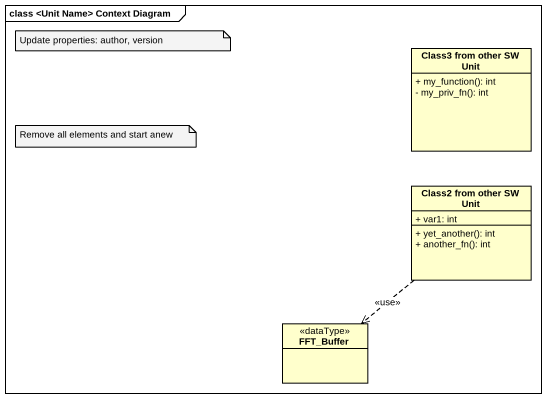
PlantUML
@startuml
mainframe class <Unit Name> Context Diagram
hide circle
hide empty members
skinparam classAttributeIconSize 0
class "Class3 from other SW Unit" as Class3_from_other_SW_Unit {
  + my_function(): int
  - my_priv_fn(): int
}
class "Class2 from other SW Unit" as Class2_from_other_SW_Unit {
  + var1: int
  + yet_another(): int
  + another_fn(): int
}
class FFT_Buffer <<dataType>>
Class2_from_other_SW_Unit ..> FFT_Buffer : <<use>>
note as N1
  Update properties: author, version
end note
note as N2
  Remove all elements and start anew
end note
@enduml
